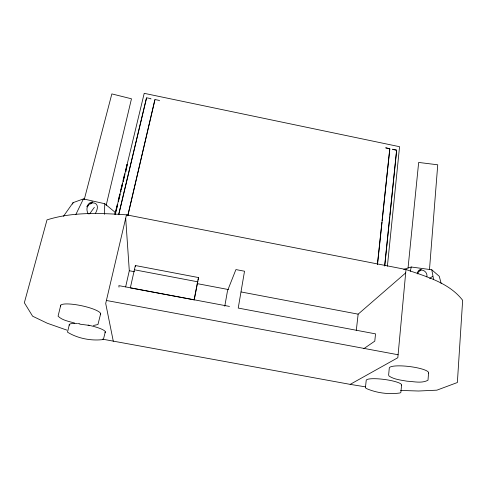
<?xml version="1.0" encoding="UTF-8"?>
<svg xmlns="http://www.w3.org/2000/svg" width="487" height="487" viewBox="0 0 487 487"><rect width="100%" height="100%" fill="white"/><g stroke="black" fill="none" stroke-linecap="round" stroke-linejoin="round"><path stroke-width="0.73" d="M150.921 99.05L150.927 98.678L146.52 97.759L118.688 214.487M104.474 214.317L104.748 203.724L83.423 198.915L73.05 202.665L63.487 216.271M159.31 100.803L159.322 100.432L154.927 99.512L127.813 215.498M429.497 269.402L437.74 164.801L418.662 162.439L408.045 268.008M66.902 330.125L47.355 323.271L32.617 316.203L24.35 302.75L47.008 219.881C72.618 211.784 100.042 213.062 126.492 214.834L405.994 269.512L397.824 357.726L350.177 384.371L102.422 339.153M384.645 265.939L389.716 216.806M389.874 215.291L396.582 150.288L392.522 149.259L396.692 150.13L384.76 265.829M387.39 266.219L399.559 146.703L144.207 93.327L115.06 214.657M377.51 264.411L389.862 148.705L385.686 147.835L389.752 148.864L382.082 220.678M377.401 264.52L380.469 235.793M380.627 234.284L381.924 222.188M356.277 330.557L358.14 314.158L405.683 272.909M224.775 306.22L227.502 290.824L235.921 269.579L244.523 271.229L238.228 308.07L375.538 333.869L374.783 341.137L363.789 348.692M194.076 299.919L196.395 287.994M196.529 287.318L196.894 285.461M197.01 284.907L197.229 283.793M197.533 282.308L197.795 281.011M198.02 279.915L198.544 277.566L135.343 265.531L130.327 287.878L194.246 299.882L198.544 277.566L198.306 278.54M410.285 271.32L411.253 267.004L431.786 269.786L439.274 276.312L441.155 283.458M125.646 286.873L129.299 270.748L125.695 218.237M105.332 331.836L103.354 339.542C91.398 341.083 77.75 338.532 67.498 332.158L69.41 324.354M127.825 215.778L154.915 99.884M126.492 214.834L105.703 303.468L113.301 341.296M100.675 313.646L97.948 324.549L93.352 325.493M106.166 205.331L131.478 98.794L111.852 93.906L84.233 199.627M118.712 214.767L146.52 98.13M116.32 210.317L117.556 205.155M118.615 200.754L120.015 194.916M121.239 189.833L122.45 184.78M123.655 179.752L124.861 174.748M60.765 305.154L58.075 316.185C62.446 320.489 69.044 321.353 74.7 323.094M72.666 204.12L73.05 202.665M417.243 273.195C417.761 271.32 419.234 269.402 421.292 269.244L419.678 271.241M417.736 273.919C419.021 266.639 428.225 270.875 426.849 276.902M75.802 214.584L83.423 198.915M95.519 213.172C103.749 198.172 81.566 200.681 88.208 213.988M89.608 213.896L94.35 207.328M88.22 205.733L86.875 206.859C87.751 204.351 90.01 201.904 92.822 201.898L90.278 204.016M429.68 278.509L432.675 276.269M403.741 269.366L411.253 267.004M400.588 390.44L418.558 391.012L436.882 390.166L457.366 382.52L462.65 300.29C449.111 282.71 426.052 276.519 405.994 269.512M89.474 325.407L79.844 324.172M365.615 386.879L350.177 384.371M106.41 300.479L398.098 354.749M229.468 306.42L118.834 285.638L119.017 287.141M134.388 269.78L197.728 281.809M129.299 270.748L134.515 271.734M197.132 283.617L228.44 289.552M241.114 291.957L358.14 314.158M116.223 211.894L115.803 211.815L115.717 210.968L117.312 204.333L117.732 204.418M121.135 191.452L120.715 191.367L120.642 190.472L122.207 183.97L122.627 184.056M120.192 194.185L119.772 194.1L118.195 200.668L118.268 201.539L118.694 201.618M123.546 181.383L123.132 181.298L123.071 180.379L124.617 173.944L125.031 174.029M104.748 203.724L114.804 212.04L115.054 214.262M431.786 269.786L433.594 279.459M125.439 171.686L126.918 164.375L127.332 164.46L125.853 171.771M135.343 265.531L135.386 266.566M60.613 306.256A20.521 4.219 11.9 0 1 81.652 305.745A20.521 4.219 11.9 0 1 100.273 314.681M69.221 325.243A18.463 3.446 11.5 0 1 76.983 323.551M77.646 323.593A18.463 3.446 11.5 0 1 79.789 323.794M88.086 325.115A18.463 3.446 11.5 0 1 104.949 332.67M428.554 373.072L427.994 380.219C421.779 383.646 413.883 381.485 407.095 381.199C401.002 380.11 394.415 379.537 389.101 376.098L388.62 375.057L389.296 367.989A19.809 3.933 7 0 1 410.121 366.626A19.809 3.933 7 0 1 428.554 373.072M401.556 385.071L400.911 392.266L400.071 392.96C388.754 394.604 376.475 393.015 366.011 388.376L365.451 387.5L366.212 380.377A17.83 3.239 7.5 0 1 384.426 379.464A17.83 3.239 7.5 0 1 401.556 385.071"/></g></svg>
